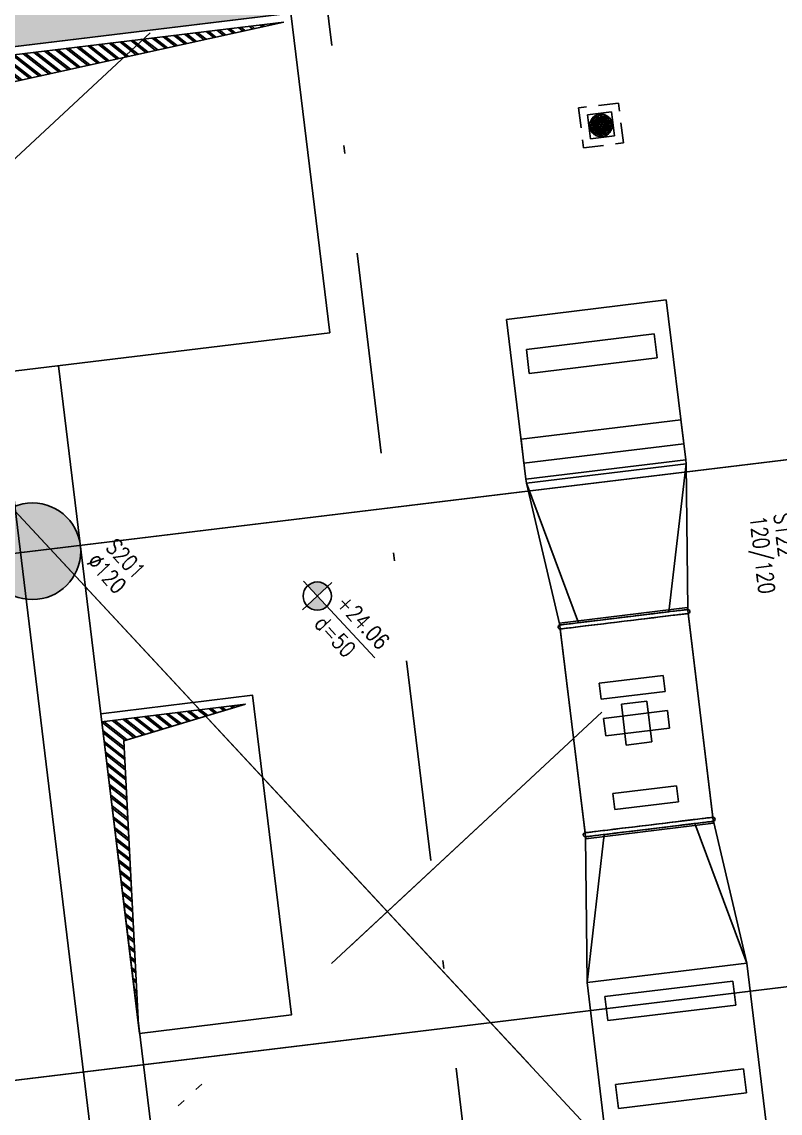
# Model space of a CAD drawing. Header units: inches. Extents: x 400392 to 401495, y 4543971 to 4544133.
# Drawn here: x 400436.44 to 400445.86, y 4544080.18 to 4544093.73 of the extents above; entities that cross this region are included whole.
import ezdxf

# ---------------------------------------------------------------- set-up
doc = ezdxf.new("R2010")
doc.units = ezdxf.units.IN
doc.header["$MEASUREMENT"] = 0
for name, pattern in [('AKS', [3, 2.5, -0.25, 0, -0.25]), ('CIZGI', [0.4, 0.25, -0.15]), ('CONTINU', [0]), ('DASHDOT2', [0.5, 0.25, -0.125, 0, -0.125])]:
    doc.linetypes.add(name, pattern=pattern)
doc.layers.add('A-DETL-GENF', color=92, linetype='Continuous', lineweight=9)
for name, color, linetype in [('aks prota', 2, 'AKS'), ('boşluk prota', 2, 'Continuous'), ('boşluk taraması prota', 252, 'Continuous'), ('kiris prota', 6, 'Continuous'), ('kiriş prota', 6, 'Continuous'), ('kolon prota', 1, 'Continuous'), ('kolon tarama prota', 252, 'Continuous'), ('lkolon prota', 4, 'Continuous'), ('perde prota', 1, 'Continuous'), ('PRT-AL-TUNEL_EKSENI', 14, 'DASHDOT2'), ('PRT-MI-a_fit_drainage', 10, 'Continuous'), ('st-s_level (kot)', 6, 'Continuous'), ('st-s_levelmark (kot işareti)', 4, 'Continuous'), ('tkolon prota', 6, 'Continuous')]:
    doc.layers.add(name, color=color, linetype=linetype)
doc.styles.add('OLCU', font='romanstw.shx')
doc.styles.add('tkolon', font='romanstw.shx')

# ---------------------------------------------------------------- blocks, each defined once
blk = doc.blocks.new('+24.06 mekanik')
at = {"layer": 'kolon tarama prota', "color": 253}
for p, q in [((6882.664332598563, 146238.722916685), (6882.664332598563, 146238.722916685)), ((6882.664332598563, 146238.722916685), (6882.664332598563, 144238.722916685)), ((6882.664332598563, 144238.722916685), (6882.664332598563, 146238.722916685)), ((6882.664332598563, 146238.722916685), (8882.664332598562, 146238.722916685)), ((8882.664332598562, 146238.722916685), (6882.664332598563, 146238.722916685)), ((8682.664332598557, 146238.722916685), (8382.664332598557, 146238.722916685)), ((8382.664332598557, 146238.722916685), (8382.664332598557, 146238.722916685)), ((8382.664332598557, 146238.722916685), (8682.664332598557, 146238.722916685)), ((8382.664332598557, 144238.722916685), (8382.664332598557, 146238.722916685)), ((8382.664332598557, 144238.722916685), (8382.664332598557, 146238.722916685)), ((8682.664332598557, 146238.722916685), (8682.664332598557, 146238.722916685)), ((8682.664332598557, 146238.722916685), (8682.664332598559, 144238.722916685)), ((8682.664332598559, 144238.722916685), (8682.664332598557, 146238.722916685)), ((8882.664332598562, 146238.722916685), (8882.664332598562, 144238.722916685)), ((8882.664332598562, 144238.722916685), (8882.664332598562, 146238.722916685)), ((8882.664332598562, 146238.722916685), (8882.664332598562, 146238.722916685)), ((8882.664332598562, 146238.722916685), (8882.664332598562, 146238.722916685)), ((8882.664332598562, 146238.722916685), (8882.664332598562, 144238.722916685)), ((8882.664332598562, 144238.722916685), (8882.664332598562, 146238.722916685)), ((8882.664332598562, 146238.722916685), (8932.664332598562, 146238.722916685)), ((8932.664332598562, 146238.722916685), (8882.664332598562, 146238.722916685)), ((8932.664332598562, 146238.722916685), (8932.664332598562, 144238.722916685)), ((8932.664332598562, 144238.722916685), (8932.664332598562, 146238.722916685)), ((8932.664332598562, 146238.722916685), (8932.664332598562, 146238.722916685)), ((10732.66433259856, 145804.4083416343), (8932.664332598562, 146238.722916685)), ((8932.664332598562, 144238.722916685), (8932.664332598562, 146238.722916685)), ((10732.66433259856, 145804.4083416343), (8932.664332598562, 146238.722916685)), ((8932.664332598562, 146238.722916685), (8932.664332598562, 146238.722916685)), ((8932.664332598562, 146238.722916685), (8932.664332598562, 144238.722916685)), ((10732.66433259856, 146038.722916685), (8932.680187749838, 146238.7211550016)), ((15182.66433259856, 146238.722916685), (13382.66433259856, 145804.4083416343)), ((15182.66433259856, 146238.722916685), (13382.66433259856, 145804.4083416343)), ((13382.66433259856, 146038.722916685), (15182.64847744729, 146238.7211550016)), ((15182.66433259856, 146238.722916685), (15182.66433259856, 146238.722916685)), ((15182.66433259856, 146238.722916685), (15182.66433259856, 144238.722916685)), ((15182.66433259856, 144238.722916685), (15182.66433259856, 146238.722916685)), ((17182.66433259856, 146238.722916685), (15182.66433259856, 146238.722916685)), ((15182.66433259856, 146238.722916685), (17182.66433259856, 146238.722916685)), ((15182.66433259856, 146238.722916685), (15182.66433259856, 144238.722916685)), ((15182.66433259856, 146238.722916685), (15182.66433259856, 146238.722916685)), ((15182.66433259856, 144238.722916685), (15182.66433259856, 146238.722916685)), ((7582.664332598559, 146038.722916685), (7282.664332598559, 146038.722916685)), ((7282.664332598559, 146038.722916685), (7282.664332598559, 146038.722916685)), ((7282.664332598559, 146038.722916685), (7582.664332598559, 146038.722916685)), ((7282.664332598558, 144438.722916685), (7282.664332598559, 146038.722916685)), ((7282.664332598558, 144438.722916685), (7282.664332598559, 146038.722916685)), ((7582.664332598559, 146038.722916685), (7582.664332598559, 146038.722916685)), ((7582.664332598559, 146038.722916685), (7582.664332598559, 144438.722916685)), ((7582.664332598559, 144438.722916685), (7582.664332598559, 146038.722916685)), ((13407.66433259856, 146038.722916685), (10707.66433259856, 146038.722916685)), ((10707.66433259856, 146038.722916685), (10707.66433259856, 144438.722916685)), ((10707.66433259856, 144438.722916685), (10707.66433259856, 146038.722916685)), ((10707.66433259856, 146038.722916685), (13407.66433259856, 146038.722916685)), ((10707.66433259856, 146038.722916685), (10707.66433259856, 146038.722916685)), ((13332.66433259856, 146038.722916685), (10782.66433259856, 146038.722916685)), ((13407.66433259856, 144438.722916685), (13407.66433259856, 146038.722916685)), ((13407.66433259856, 146038.722916685), (13407.66433259856, 144438.722916685)), ((13407.66433259856, 146038.722916685), (13407.66433259856, 146038.722916685)), ((15682.66433259856, 146038.722916685), (15382.66433259856, 146038.722916685)), ((15382.66433259856, 146038.722916685), (15382.66433259856, 146038.722916685)), ((15382.66433259856, 146038.722916685), (15682.66433259856, 146038.722916685)), ((15382.66433259856, 144438.722916685), (15382.66433259856, 146038.722916685)), ((15382.66433259856, 144438.722916685), (15382.66433259856, 146038.722916685)), ((15682.66433259856, 146038.722916685), (15682.66433259856, 146038.722916685)), ((15682.66433259856, 146038.722916685), (15682.66433259856, 144438.722916685)), ((15682.66433259856, 144438.722916685), (15682.66433259856, 146038.722916685)), ((16782.66433259856, 146038.722916685), (16482.66433259856, 146038.722916685)), ((16482.66433259856, 146038.722916685), (16482.66433259856, 146038.722916685)), ((16482.66433259856, 146038.722916685), (16782.66433259856, 146038.722916685)), ((16482.66433259856, 144438.722916685), (16482.66433259856, 146038.722916685)), ((16482.66433259856, 144438.722916685), (16482.66433259856, 146038.722916685)), ((16782.66433259856, 146038.722916685), (16782.66433259856, 146038.722916685)), ((16782.66433259856, 146038.722916685), (16782.66433259856, 144438.722916685)), ((16782.66433259856, 144438.722916685), (16782.66433259856, 146038.722916685)), ((4482.545723094916, 145844.6140125441), (4482.545722773863, 145544.6140125441)), ((4782.545723094916, 145844.614012223), (4482.545723094916, 145844.6140125441)), ((4482.545723094916, 145844.6140125441), (4782.545723094916, 145844.614012223)), ((4482.545722773863, 145544.6140125441), (4482.545723094916, 145844.6140125441)), ((4482.545723094916, 145844.6140125441), (4482.545723094916, 145844.6140125441)), ((4627.545723084118, 145834.5246981852), (4627.545723062699, 145814.5098004717)), ((4627.545723062699, 145814.5098004717), (4627.545723084118, 145834.5246981852)), ((4627.545723084118, 145834.5246981852), (4627.545723084118, 145834.5246981852)), ((4627.5457230627, 145814.5098004717), (4627.5457230627, 145814.5098004717)), ((4627.545723035915, 145789.482342194), (4627.545723014474, 145769.4471601244)), ((4627.545723014474, 145769.4471601244), (4627.545723035915, 145789.482342194)), ((4627.545723035915, 145789.482342194), (4627.545723035915, 145789.482342194)), ((4627.545723014475, 145769.4471601244), (4627.545723014475, 145769.4471601244)), ((4637.545723062698, 145814.509800461), (4637.545723084118, 145834.5246981746)), ((4637.545723084118, 145834.5246981746), (4637.545723062698, 145814.509800461)), ((4637.545723084117, 145834.5246981746), (4637.545723084117, 145834.5246981746)), ((4637.545723062698, 145814.509800461), (4637.545723062698, 145814.509800461)), ((4637.545723014473, 145769.4471601137), (4637.545723035914, 145789.4823421833)), ((4637.545723035914, 145789.4823421833), (4637.545723014473, 145769.4471601137)), ((4637.545723035914, 145789.4823421833), (4637.545723035914, 145789.4823421833)), ((4637.545723014473, 145769.4471601137), (4637.545723014473, 145769.4471601137)), ((4782.545722773863, 145544.614012223), (4782.545723094916, 145844.614012223)), ((4782.545723094916, 145844.614012223), (4782.545722773863, 145544.614012223)), ((4782.545723094916, 145844.614012223), (4782.545723094916, 145844.614012223)), ((10732.66433259856, 145804.4083416343), (10732.66433259856, 144673.0374917358)), ((10732.66433259856, 145804.4083416343), (10732.66433259856, 145804.4083416343)), ((10732.66433259856, 144673.0374917358), (10732.66433259856, 145804.4083416343)), ((13382.66433259856, 144673.0374917358), (13382.66433259856, 145804.4083416343)), ((13382.66433259856, 145804.4083416343), (13382.66433259856, 145804.4083416343)), ((13382.66433259856, 145804.4083416343), (13382.66433259856, 144673.0374917358)), ((4512.649934856922, 145699.6140125119), (4492.635037143408, 145699.6140125333)), ((4492.635037143408, 145699.6140125333), (4512.649934856922, 145699.6140125119)), ((4492.635037143408, 145699.6140125333), (4492.635037143408, 145699.6140125333)), ((4492.635037132706, 145689.6140125333), (4512.64993484622, 145689.6140125119)), ((4512.64993484622, 145689.6140125119), (4492.635037132706, 145689.6140125333)), ((4492.635037132706, 145689.6140125333), (4492.635037132706, 145689.6140125333)), ((4512.649934856922, 145699.6140125119), (4512.649934856922, 145699.6140125119)), ((4512.64993484622, 145689.6140125119), (4512.64993484622, 145689.6140125119)), ((4557.712575204261, 145699.6140124637), (4537.677393134689, 145699.6140124851)), ((4537.677393134689, 145699.6140124851), (4557.712575204261, 145699.6140124637)), ((4537.677393134689, 145699.6140124851), (4537.677393134689, 145699.6140124851)), ((4537.677393123987, 145689.6140124851), (4557.712575193559, 145689.6140124637)), ((4557.712575193559, 145689.6140124637), (4537.677393123987, 145689.6140124851)), ((4537.677393123987, 145689.6140124851), (4537.677393123987, 145689.6140124851)), ((4557.712575204261, 145699.6140124637), (4557.712575204261, 145699.6140124637)), ((4557.712575193559, 145689.6140124637), (4557.712575193559, 145689.6140124637)), ((4602.965324024242, 145699.6140124152), (4582.796351084409, 145699.6140124368)), ((4582.796351084409, 145699.6140124368), (4602.965324024242, 145699.6140124152)), ((4582.796351084409, 145699.6140124368), (4582.796351084409, 145699.6140124368)), ((4582.796351073707, 145689.6140124368), (4602.96532401354, 145689.6140124152)), ((4602.96532401354, 145689.6140124152), (4582.796351073707, 145689.6140124368)), ((4582.796351073707, 145689.6140124368), (4582.796351073707, 145689.6140124368)), ((4602.965324024242, 145699.6140124152), (4602.965324024242, 145699.6140124152)), ((4602.96532401354, 145689.6140124152), (4602.96532401354, 145689.6140124152)), ((4627.54572298763, 145744.3633842442), (4627.545722966046, 145724.1944113044)), ((4627.545722966046, 145724.1944113044), (4627.54572298763, 145744.3633842442)), ((4627.54572298763, 145744.3633842442), (4627.54572298763, 145744.3633842442)), ((4627.545722966046, 145724.1944113044), (4627.545722966046, 145724.1944113044)), ((4627.545722902733, 145665.0336134734), (4627.545722881149, 145644.8646405336)), ((4627.545722881149, 145644.8646405336), (4627.545722902733, 145665.0336134734)), ((4627.545722902733, 145665.0336134734), (4627.545722902733, 145665.0336134734)), ((4627.545722881149, 145644.8646405336), (4627.545722881149, 145644.8646405336)), ((4627.545722854305, 145619.7808646534), (4627.545722832864, 145599.7456825839)), ((4627.545722832864, 145599.7456825839), (4627.545722854305, 145619.7808646534)), ((4627.545722854305, 145619.7808646534), (4627.545722854305, 145619.7808646534)), ((4637.545722966045, 145724.1944112937), (4637.545722987629, 145744.3633842336)), ((4637.545722987629, 145744.3633842336), (4637.545722966045, 145724.1944112937)), ((4637.545722987629, 145744.3633842336), (4637.545722987629, 145744.3633842336)), ((4637.545722966045, 145724.1944112937), (4637.545722966045, 145724.1944112937)), ((4637.545722881148, 145644.8646405229), (4637.545722902732, 145665.0336134627)), ((4637.545722902732, 145665.0336134627), (4637.545722881148, 145644.8646405229)), ((4637.545722902732, 145665.0336134627), (4637.545722902732, 145665.0336134627)), ((4637.545722881148, 145644.8646405229), (4637.545722881148, 145644.8646405229)), ((4637.545722832863, 145599.7456825731), (4637.545722854305, 145619.7808646427)), ((4637.545722854305, 145619.7808646427), (4637.545722832863, 145599.7456825731)), ((4637.545722854305, 145619.7808646427), (4637.545722854305, 145619.7808646427)), ((4682.295094795071, 145699.6140123303), (4662.126121855238, 145699.6140123519)), ((4662.126121855238, 145699.6140123519), (4682.295094795071, 145699.6140123303)), ((4662.126121855238, 145699.6140123519), (4662.126121855238, 145699.6140123519)), ((4662.126121844536, 145689.6140123519), (4682.295094784369, 145689.6140123303)), ((4682.295094784369, 145689.6140123303), (4662.126121844536, 145689.6140123519)), ((4662.126121844536, 145689.6140123519), (4662.126121844536, 145689.6140123519)), ((4682.295094795071, 145699.6140123303), (4682.295094795071, 145699.6140123303)), ((4682.295094784369, 145689.6140123303), (4682.295094784369, 145689.6140123303)), ((4727.414052744792, 145699.6140122821), (4707.378870675219, 145699.6140123035)), ((4707.378870675219, 145699.6140123035), (4727.414052744792, 145699.6140122821)), ((4707.378870675219, 145699.6140123035), (4707.378870675219, 145699.6140123035)), ((4707.378870664517, 145689.6140123035), (4727.41405273409, 145689.6140122821)), ((4727.41405273409, 145689.6140122821), (4707.378870664517, 145689.6140123035)), ((4707.378870664517, 145689.6140123035), (4707.378870664517, 145689.6140123035)), ((4727.414052744792, 145699.6140122821), (4727.414052744792, 145699.6140122821)), ((4727.41405273409, 145689.6140122821), (4727.41405273409, 145689.6140122821)), ((4772.456408736072, 145699.6140122338), (4752.441511022558, 145699.6140122552)), ((4752.441511022558, 145699.6140122552), (4772.456408736072, 145699.6140122338)), ((4752.441511022558, 145699.6140122552), (4752.441511022558, 145699.6140122552)), ((4752.441511011856, 145689.6140122552), (4772.45640872537, 145689.6140122338)), ((4772.45640872537, 145689.6140122338), (4752.441511011856, 145689.6140122552)), ((4752.441511011856, 145689.6140122552), (4752.441511011856, 145689.6140122552)), ((4772.456408736072, 145699.6140122338), (4772.456408736072, 145699.6140122338)), ((4772.456408725371, 145689.6140122338), (4772.456408725371, 145689.6140122338)), ((11709.38999631534, 145638.722916685), (11509.38999631534, 145638.722916685)), ((11509.38999631534, 145638.722916685), (11509.38999631534, 144838.722916685)), ((11509.38999631534, 144838.722916685), (11509.38999631534, 145638.722916685)), ((11509.38999631534, 145638.722916685), (11709.38999631534, 145638.722916685)), ((11509.38999631534, 145638.722916685), (11509.38999631534, 145638.722916685)), ((11709.38999631534, 144838.722916685), (11709.38999631534, 145638.722916685)), ((11709.38999631534, 145638.722916685), (11709.38999631534, 144838.722916685)), ((11709.38999631534, 145638.722916685), (11709.38999631534, 145638.722916685)), ((12168.87567897215, 145638.722916685), (11949.97514212178, 145638.722916685)), ((11949.97514212178, 145638.722916685), (11949.97514212178, 144838.722916685)), ((11949.97514212178, 144838.722916685), (11949.97514212178, 145638.722916685)), ((11949.97514212178, 145638.722916685), (12168.87567897215, 145638.722916685)), ((11949.97514212178, 145638.722916685), (11949.97514212178, 145638.722916685)), ((12168.87567897215, 144838.722916685), (12168.87567897215, 145638.722916685)), ((12168.87567897215, 145638.722916685), (12168.87567897215, 144838.722916685)), ((12168.87567897215, 145638.722916685), (12168.87567897215, 145638.722916685)), ((13090.93866888171, 145638.722916685), (12890.93866888171, 145638.722916685)), ((12890.93866888171, 145638.722916685), (12890.93866888171, 144838.722916685)), ((12890.93866888171, 144838.722916685), (12890.93866888171, 145638.722916685)), ((12890.93866888171, 145638.722916685), (13090.93866888171, 145638.722916685)), ((12890.93866888171, 145638.722916685), (12890.93866888171, 145638.722916685)), ((13090.93866888171, 144838.722916685), (13090.93866888171, 145638.722916685)), ((13090.93866888171, 145638.722916685), (13090.93866888171, 144838.722916685)), ((13090.93866888171, 145638.722916685), (13090.93866888171, 145638.722916685)), ((4482.545722773863, 145544.6140125441), (4782.545722773863, 145544.614012223)), ((4782.545722773863, 145544.614012223), (4482.545722773863, 145544.6140125441)), ((4482.545722773863, 145544.6140125441), (4482.545722773863, 145544.6140125441)), ((4627.545722832865, 145599.7456825839), (4627.545722832865, 145599.7456825839)), ((4627.54572280608, 145574.7182243061), (4627.545722784661, 145554.7033265926)), ((4627.545722784661, 145554.7033265926), (4627.54572280608, 145574.7182243061)), ((4627.54572280608, 145574.7182243061), (4627.54572280608, 145574.7182243061)), ((4627.545722784663, 145554.7033265926), (4627.545722784663, 145554.7033265926)), ((4637.545722832863, 145599.7456825731), (4637.545722832863, 145599.7456825731)), ((4637.545722784661, 145554.7033265819), (4637.54572280608, 145574.7182242954)), ((4637.54572280608, 145574.7182242954), (4637.545722784661, 145554.7033265819)), ((4637.54572280608, 145574.7182242954), (4637.54572280608, 145574.7182242954)), ((4637.545722784661, 145554.7033265819), (4637.545722784661, 145554.7033265819)), ((4782.545722773863, 145544.614012223), (4782.545722773863, 145544.614012223)), ((12312.66433259856, 145398.722916685), (11802.66433259856, 145398.722916685)), ((11802.66433259856, 145398.722916685), (11802.66433259856, 145078.722916685)), ((11802.66433259856, 145078.722916685), (11802.66433259856, 145398.722916685)), ((11802.66433259856, 145398.722916685), (12312.66433259856, 145398.722916685)), ((11802.66433259856, 145398.722916685), (11802.66433259856, 145398.722916685)), ((12312.66433259856, 145078.722916685), (12312.66433259856, 145398.722916685)), ((12312.66433259856, 145398.722916685), (12312.66433259856, 145078.722916685)), ((12312.66433259856, 145398.722916685), (12312.66433259856, 145398.722916685)), ((10782.66433259856, 145238.722916685), (10782.66433259856, 145238.722916685)), ((10782.66433259856, 145238.722916685), (10782.66433259856, 145238.722916685)), ((13332.66433259856, 145238.722916685), (13332.66433259856, 145238.722916685)), ((13332.66433259856, 145238.722916685), (13332.66433259856, 145238.722916685)), ((11802.66433259856, 145078.722916685), (12312.66433259856, 145078.722916685)), ((12312.66433259856, 145078.722916685), (11802.66433259856, 145078.722916685)), ((11802.66433259856, 145078.722916685), (11802.66433259856, 145078.722916685)), ((12312.66433259856, 145078.722916685), (12312.66433259856, 145078.722916685)), ((11509.38999631534, 144838.722916685), (11709.38999631534, 144838.722916685)), ((11709.38999631534, 144838.722916685), (11509.38999631534, 144838.722916685)), ((11509.38999631534, 144838.722916685), (11509.38999631534, 144838.722916685)), ((11709.38999631534, 144838.722916685), (11709.38999631534, 144838.722916685)), ((11949.97514212178, 144838.722916685), (12168.87567897215, 144838.722916685)), ((12168.87567897215, 144838.722916685), (11949.97514212178, 144838.722916685)), ((11949.97514212178, 144838.722916685), (11949.97514212178, 144838.722916685)), ((12168.87567897215, 144838.722916685), (12168.87567897215, 144838.722916685)), ((12890.93866888171, 144838.722916685), (13090.93866888171, 144838.722916685)), ((13090.93866888171, 144838.722916685), (12890.93866888171, 144838.722916685)), ((12890.93866888171, 144838.722916685), (12890.93866888171, 144838.722916685)), ((13090.93866888171, 144838.722916685), (13090.93866888171, 144838.722916685)), ((8932.664332598562, 144238.722916685), (10732.66433259856, 144673.0374917358)), ((10732.66433259856, 144673.0374917358), (8932.664332598562, 144238.722916685)), ((10732.66433259856, 144673.0374917358), (10732.66433259856, 144673.0374917358)), ((13382.66433259856, 144673.0374917358), (13382.66433259856, 144673.0374917358)), ((15182.66433259856, 144238.722916685), (13382.66433259856, 144673.0374917358)), ((13382.66433259856, 144673.0374917358), (15182.66433259856, 144238.722916685)), ((7582.664332598559, 144438.722916685), (7282.664332598558, 144438.722916685)), ((7282.664332598558, 144438.722916685), (7282.664332598558, 144438.722916685)), ((7282.664332598558, 144438.722916685), (7582.664332598559, 144438.722916685)), ((7582.664332598559, 144438.722916685), (7582.664332598559, 144438.722916685)), ((10732.66433259856, 144438.722916685), (8932.680187749838, 144238.7246783685)), ((10707.66433259856, 144438.722916685), (13407.66433259856, 144438.722916685)), ((13407.66433259856, 144438.722916685), (10707.66433259856, 144438.722916685)), ((10707.66433259856, 144438.722916685), (10707.66433259856, 144438.722916685)), ((10782.66433259856, 144438.722916685), (13332.66433259856, 144438.722916685)), ((13382.66433259856, 144438.722916685), (15182.64847744729, 144238.7246783685)), ((13407.66433259856, 144438.722916685), (13407.66433259856, 144438.722916685)), ((15682.66433259856, 144438.722916685), (15382.66433259856, 144438.722916685)), ((15382.66433259856, 144438.722916685), (15382.66433259856, 144438.722916685)), ((15382.66433259856, 144438.722916685), (15682.66433259856, 144438.722916685)), ((15682.66433259856, 144438.722916685), (15682.66433259856, 144438.722916685)), ((16782.66433259856, 144438.722916685), (16482.66433259856, 144438.722916685)), ((16482.66433259856, 144438.722916685), (16482.66433259856, 144438.722916685)), ((16482.66433259856, 144438.722916685), (16782.66433259856, 144438.722916685)), ((16782.66433259856, 144438.722916685), (16782.66433259856, 144438.722916685)), ((6882.664332598563, 144238.722916685), (6882.664332598563, 144238.722916685)), ((8882.664332598562, 144238.722916685), (6882.664332598563, 144238.722916685)), ((8882.664332598562, 144238.722916685), (6882.664332598563, 144238.722916685)), ((8682.664332598559, 144238.722916685), (8382.664332598557, 144238.722916685)), ((8382.664332598557, 144238.722916685), (8382.664332598557, 144238.722916685)), ((8382.664332598557, 144238.722916685), (8682.664332598559, 144238.722916685)), ((8682.664332598559, 144238.722916685), (8682.664332598559, 144238.722916685)), ((8882.664332598562, 144238.722916685), (8882.664332598562, 144238.722916685)), ((8882.664332598562, 144238.722916685), (8882.664332598562, 144238.722916685)), ((8932.664332598562, 144238.722916685), (8882.664332598562, 144238.722916685)), ((8932.664332598562, 144238.722916685), (8882.664332598562, 144238.722916685)), ((8932.664332598562, 144238.722916685), (8932.664332598562, 144238.722916685)), ((8932.664332598562, 144238.722916685), (8932.664332598562, 144238.722916685)), ((15182.66433259856, 144238.722916685), (15182.66433259856, 144238.722916685)), ((17182.66433259856, 144238.722916685), (15182.66433259856, 144238.722916685)), ((17182.66433259856, 144238.722916685), (15182.66433259856, 144238.722916685)), ((15182.66433259856, 144238.722916685), (15182.66433259856, 144238.722916685))]:
    blk.add_line(p, q, dxfattribs=at)
at = {"layer": 'kolon tarama prota', "color": 253, "flags": 128}
for points in [[(10732.66433259856, 146038.722916685), (10737.27753057248, 146053.1928269525), (10749.41459685049, 146062.3225323617), (10764.59627626758, 146062.7426618329), (10777.21968140552, 146054.2981641321), (10782.62607090384, 146040.1055304341), (10782.66433259856, 146038.722916685)], [(10732.66433259856, 146038.722916685), (10732.66433259856, 146033.9651401031), (10732.66433259856, 146019.7484014521), (10732.66433259856, 145996.2418008978), (10732.66433259856, 145963.7249363242), (10732.66433259856, 145922.5845776732), (10732.66433259856, 145873.3100665323), (10732.66433259856, 145816.4874956896), (10732.66433259856, 145752.7927378871), (10732.66433259856, 145682.9834066925), (10732.66433259856, 145607.8898451088), (10732.66433259856, 145528.4052491079), (10732.66433259856, 145445.4750435634), (10732.66433259856, 145360.08563695), (10732.66433259856, 145273.2526885657), (10732.66433259856, 145238.722916685)], [(10732.66433259856, 145238.722916685), (10732.66433259856, 145325.8424098721), (10732.66433259856, 145411.9256653478), (10732.66433259856, 145495.9487708698), (10732.66433259856, 145576.9123185285), (10732.66433259856, 145653.8532921462), (10732.66433259856, 145725.8565218168), (10732.66433259856, 145792.0655693405), (10732.66433259856, 145851.6929150776), (10732.66433259856, 145904.0293250552), (10732.66433259856, 145948.4522869088), (10732.66433259856, 145984.4334143194), (10732.66433259856, 146011.5447318736), (10732.66433259856, 146029.4637655919), (10732.66433259856, 146037.9773785768), (10732.66433259856, 146038.722916685)], [(10782.66433259856, 146038.722916685), (10782.66433259856, 146033.9651401031), (10782.66433259856, 146019.7484014521), (10782.66433259856, 145996.2418008978), (10782.66433259856, 145963.7249363242), (10782.66433259856, 145922.5845776732), (10782.66433259856, 145873.3100665323), (10782.66433259856, 145816.4874956896), (10782.66433259856, 145752.792737887), (10782.66433259856, 145682.9834066925), (10782.66433259856, 145607.8898451088), (10782.66433259856, 145528.4052491078), (10782.66433259856, 145445.4750435634), (10782.66433259856, 145360.08563695), (10782.66433259856, 145273.2526885657), (10782.66433259856, 145238.722916685)], [(10782.66433259856, 145238.722916685), (10782.66433259856, 145325.8424098721), (10782.66433259856, 145411.9256653479), (10782.66433259856, 145495.9487708698), (10782.66433259856, 145576.9123185285), (10782.66433259856, 145653.8532921462), (10782.66433259856, 145725.8565218168), (10782.66433259856, 145792.0655693405), (10782.66433259856, 145851.6929150776), (10782.66433259856, 145904.0293250552), (10782.66433259856, 145948.4522869088), (10782.66433259856, 145984.4334143194), (10782.66433259856, 146011.5447318736), (10782.66433259856, 146029.4637655919), (10782.66433259856, 146037.9773785768), (10782.66433259856, 146038.722916685)], [(13332.66433259856, 146038.722916685), (13337.27753057248, 146053.1928269525), (13349.41459685049, 146062.3225323617), (13364.59627626758, 146062.7426618329), (13377.21968140552, 146054.2981641321), (13382.62607090384, 146040.1055304341), (13382.66433259856, 146038.722916685)], [(13332.66433259856, 146038.722916685), (13332.66433259856, 146033.9651401031), (13332.66433259856, 146019.7484014521), (13332.66433259856, 145996.2418008978), (13332.66433259856, 145963.7249363242), (13332.66433259856, 145922.5845776732), (13332.66433259856, 145873.3100665323), (13332.66433259856, 145816.4874956896), (13332.66433259856, 145752.7927378871), (13332.66433259856, 145682.9834066925), (13332.66433259856, 145607.8898451088), (13332.66433259856, 145528.4052491079), (13332.66433259856, 145445.4750435634), (13332.66433259856, 145360.08563695), (13332.66433259856, 145273.2526885657), (13332.66433259856, 145238.722916685)], [(13332.66433259856, 145238.722916685), (13332.66433259856, 145325.8424098721), (13332.66433259856, 145411.9256653478), (13332.66433259856, 145495.9487708698), (13332.66433259856, 145576.9123185285), (13332.66433259856, 145653.8532921462), (13332.66433259856, 145725.8565218168), (13332.66433259856, 145792.0655693405), (13332.66433259856, 145851.6929150776), (13332.66433259856, 145904.0293250552), (13332.66433259856, 145948.4522869088), (13332.66433259856, 145984.4334143194), (13332.66433259856, 146011.5447318736), (13332.66433259856, 146029.4637655919), (13332.66433259856, 146037.9773785768), (13332.66433259856, 146038.722916685)], [(13382.66433259856, 146038.722916685), (13382.66433259856, 146033.9651401031), (13382.66433259856, 146019.7484014521), (13382.66433259856, 145996.2418008978), (13382.66433259856, 145963.7249363242), (13382.66433259856, 145922.5845776732), (13382.66433259856, 145873.3100665323), (13382.66433259856, 145816.4874956896), (13382.66433259856, 145752.792737887), (13382.66433259856, 145682.9834066925), (13382.66433259856, 145607.8898451088), (13382.66433259856, 145528.4052491078), (13382.66433259856, 145445.4750435634), (13382.66433259856, 145360.08563695), (13382.66433259856, 145273.2526885657), (13382.66433259856, 145238.722916685)], [(13382.66433259856, 145238.722916685), (13382.66433259856, 145325.8424098721), (13382.66433259856, 145411.9256653479), (13382.66433259856, 145495.9487708698), (13382.66433259856, 145576.9123185285), (13382.66433259856, 145653.8532921462), (13382.66433259856, 145725.8565218168), (13382.66433259856, 145792.0655693405), (13382.66433259856, 145851.6929150776), (13382.66433259856, 145904.0293250552), (13382.66433259856, 145948.4522869088), (13382.66433259856, 145984.4334143194), (13382.66433259856, 146011.5447318736), (13382.66433259856, 146029.4637655919), (13382.66433259856, 146037.9773785768), (13382.66433259856, 146038.722916685)], [(10732.66433259856, 144438.722916685), (10732.66433259856, 144443.480693267), (10732.66433259856, 144457.697431918), (10732.66433259856, 144481.2040324723), (10732.66433259856, 144513.7208970459), (10732.66433259856, 144554.8612556969), (10732.66433259856, 144604.1357668377), (10732.66433259856, 144660.9583376805), (10732.66433259856, 144724.653095483), (10732.66433259856, 144794.4624266776), (10732.66433259856, 144869.5559882613), (10732.66433259856, 144949.0405842622), (10732.66433259856, 145031.9707898067), (10732.66433259856, 145117.36019642), (10732.66433259856, 145204.1931448044), (10732.66433259856, 145238.722916685)], [(10732.66433259856, 145238.722916685), (10732.66433259856, 145151.603423498), (10732.66433259856, 145065.5201680222), (10732.66433259856, 144981.4970625003), (10732.66433259856, 144900.5335148416), (10732.66433259856, 144823.5925412239), (10732.66433259856, 144751.5893115533), (10732.66433259856, 144685.3802640296), (10732.66433259856, 144625.7529182925), (10732.66433259856, 144573.4165083149), (10732.66433259856, 144528.9935464613), (10732.66433259856, 144493.0124190507), (10732.66433259856, 144465.9011014965), (10732.66433259856, 144447.9820677782), (10732.66433259856, 144439.4684547933), (10732.66433259856, 144438.722916685)], [(10782.66433259856, 144438.722916685), (10782.66433259856, 144443.480693267), (10782.66433259856, 144457.697431918), (10782.66433259856, 144481.2040324723), (10782.66433259856, 144513.7208970459), (10782.66433259856, 144554.8612556969), (10782.66433259856, 144604.1357668377), (10782.66433259856, 144660.9583376805), (10782.66433259856, 144724.653095483), (10782.66433259856, 144794.4624266776), (10782.66433259856, 144869.5559882613), (10782.66433259856, 144949.0405842622), (10782.66433259856, 145031.9707898067), (10782.66433259856, 145117.36019642), (10782.66433259856, 145204.1931448044), (10782.66433259856, 145238.722916685)], [(10782.66433259856, 145238.722916685), (10782.66433259856, 145151.603423498), (10782.66433259856, 145065.5201680222), (10782.66433259856, 144981.4970625003), (10782.66433259856, 144900.5335148416), (10782.66433259856, 144823.5925412239), (10782.66433259856, 144751.5893115533), (10782.66433259856, 144685.3802640296), (10782.66433259856, 144625.7529182925), (10782.66433259856, 144573.4165083149), (10782.66433259856, 144528.9935464613), (10782.66433259856, 144493.0124190507), (10782.66433259856, 144465.9011014965), (10782.66433259856, 144447.9820677782), (10782.66433259856, 144439.4684547933), (10782.66433259856, 144438.722916685)], [(13332.66433259856, 144438.722916685), (13332.66433259856, 144443.480693267), (13332.66433259856, 144457.697431918), (13332.66433259856, 144481.2040324723), (13332.66433259856, 144513.7208970459), (13332.66433259856, 144554.8612556969), (13332.66433259856, 144604.1357668377), (13332.66433259856, 144660.9583376805), (13332.66433259856, 144724.653095483), (13332.66433259856, 144794.4624266776), (13332.66433259856, 144869.5559882613), (13332.66433259856, 144949.0405842622), (13332.66433259856, 145031.9707898067), (13332.66433259856, 145117.36019642), (13332.66433259856, 145204.1931448044), (13332.66433259856, 145238.722916685)], [(13332.66433259856, 145238.722916685), (13332.66433259856, 145151.603423498), (13332.66433259856, 145065.5201680222), (13332.66433259856, 144981.4970625003), (13332.66433259856, 144900.5335148416), (13332.66433259856, 144823.5925412239), (13332.66433259856, 144751.5893115533), (13332.66433259856, 144685.3802640296), (13332.66433259856, 144625.7529182925), (13332.66433259856, 144573.4165083149), (13332.66433259856, 144528.9935464613), (13332.66433259856, 144493.0124190507), (13332.66433259856, 144465.9011014965), (13332.66433259856, 144447.9820677782), (13332.66433259856, 144439.4684547933), (13332.66433259856, 144438.722916685)], [(13382.66433259856, 144438.722916685), (13382.66433259856, 144443.480693267), (13382.66433259856, 144457.697431918), (13382.66433259856, 144481.2040324723), (13382.66433259856, 144513.7208970459), (13382.66433259856, 144554.8612556969), (13382.66433259856, 144604.1357668377), (13382.66433259856, 144660.9583376805), (13382.66433259856, 144724.653095483), (13382.66433259856, 144794.4624266776), (13382.66433259856, 144869.5559882613), (13382.66433259856, 144949.0405842622), (13382.66433259856, 145031.9707898067), (13382.66433259856, 145117.36019642), (13382.66433259856, 145204.1931448044), (13382.66433259856, 145238.722916685)], [(13382.66433259856, 145238.722916685), (13382.66433259856, 145151.603423498), (13382.66433259856, 145065.5201680222), (13382.66433259856, 144981.4970625003), (13382.66433259856, 144900.5335148416), (13382.66433259856, 144823.5925412239), (13382.66433259856, 144751.5893115533), (13382.66433259856, 144685.3802640296), (13382.66433259856, 144625.7529182925), (13382.66433259856, 144573.4165083149), (13382.66433259856, 144528.9935464613), (13382.66433259856, 144493.0124190507), (13382.66433259856, 144465.9011014965), (13382.66433259856, 144447.9820677782), (13382.66433259856, 144439.4684547933), (13382.66433259856, 144438.722916685)], [(10782.66433259856, 144438.722916685), (10778.05113462465, 144424.2530064176), (10765.91406834663, 144415.1233010084), (10750.73238892955, 144414.7031715371), (10738.1089837916, 144423.147669238), (10732.70259429329, 144437.340302936), (10732.66433259856, 144438.722916685)], [(13382.66433259856, 144438.722916685), (13378.05113462465, 144424.2530064176), (13365.91406834663, 144415.1233010084), (13350.73238892955, 144414.7031715371), (13338.1089837916, 144423.147669238), (13332.70259429329, 144437.340302936), (13332.66433259856, 144438.722916685)]]:
    blk.add_lwpolyline(points, dxfattribs=at)
at = {"layer": 'kolon tarama prota', "color": 253}
for centre, radius, start, end in [((4632.545722934389, 145694.6140123836), 140, 92.0467130363628, 177.9532868408285), ((4632.545722934389, 145694.6140123836), 140, 92.0467130363628, 177.9532868408285), ((4632.545722934389, 145694.6140123836), 120, 92.38801540195979, 177.6119844755355), ((4632.545722934389, 145694.6140123836), 120, 92.38801540195979, 177.6119844755355), ((4632.545722934389, 145694.6140123836), 100.0000000000001, 359.9999999383015, 179.9999999383015), ((4632.545722934389, 145694.6140123836), 100.0000000000001, 359.9999999383015, 179.9999999383015), ((4632.545722934389, 145694.6140123836), 95, 93.01696124851395, 176.9830386292785), ((4632.545722934389, 145694.6140123836), 95.00000000000001, 93.01696124851395, 176.9830386292785), ((4632.545722934389, 145694.6140123836), 90.00000000000009, 359.9999999383015, 179.9999999383015), ((4632.545722934389, 145694.6140123836), 90.00000000000009, 359.9999999383015, 179.9999999383015), ((4632.545722934389, 145694.6140123836), 74.99999999999999, 93.82255366799976, 176.1774462097779), ((4632.545722934389, 145694.6140123836), 75.00000000000001, 93.82255366799976, 176.1774462097779), ((4632.545722934389, 145694.6140123836), 140, 2.04671303569698, 87.95328684102557), ((4632.545722934389, 145694.6140123836), 140, 2.04671303569698, 87.95328684102557), ((4632.545722934389, 145694.6140123836), 120, 2.388015402627938, 87.61198447542708), ((4632.545722934389, 145694.6140123836), 120, 2.388015402627938, 87.61198447542708), ((4632.545722934389, 145694.6140123836), 95, 3.016961248820679, 86.98303862884575), ((4632.545722934389, 145694.6140123836), 95.00000000000003, 3.016961248820679, 86.98303862884575), ((4632.545722934389, 145694.6140123836), 75, 3.822553668218047, 86.17744620936182), ((4632.545722934389, 145694.6140123836), 74.99999999999999, 3.822553668218047, 86.17744620936182), ((4632.545722934389, 145694.6140123836), 140, 182.046713035697, 267.9532868410255), ((4632.545722934389, 145694.6140123836), 140, 182.046713035697, 267.9532868410255), ((4632.545722934389, 145694.6140123836), 120, 182.388015402628, 267.6119844754271), ((4632.545722934389, 145694.6140123836), 120, 182.388015402628, 267.6119844754271), ((4632.545722934389, 145694.6140123836), 100, 179.9999999383015, 359.9999999383015), ((4632.545722934389, 145694.6140123836), 100, 179.9999999383015, 359.9999999383015), ((4632.545722934389, 145694.6140123836), 94.99999999999999, 183.0169612488207, 266.9830386288457), ((4632.545722934389, 145694.6140123836), 94.99999999999999, 183.0169612488207, 266.9830386288457), ((4632.545722934389, 145694.6140123836), 90.00000000000007, 179.9999999383015, 359.9999999383015), ((4632.545722934389, 145694.6140123836), 90.00000000000007, 179.9999999383015, 359.9999999383015), ((4632.545722934389, 145694.6140123836), 75.00000000000001, 183.822553668218, 266.1774462093618), ((4632.545722934389, 145694.6140123836), 74.99999999999997, 183.822553668218, 266.1774462093618), ((4632.545722934389, 145694.6140123836), 58.99999999999909, 0, 180), ((4632.545722934389, 145694.6140123836), 58.99999999999545, 180, 0), ((4632.545722934389, 145694.6140123836), 50.00000000000004, 359.9999999383015, 179.9999999383015), ((4632.545722934389, 145694.6140123836), 50.00000000000004, 359.9999999383015, 179.9999999383015), ((4632.545722934389, 145694.6140123836), 50.00000000000002, 179.9999999383015, 359.9999999383015), ((4632.545722934389, 145694.6140123836), 50.00000000000002, 179.9999999383015, 359.9999999383015), ((4632.545722934389, 145694.6140123836), 49.99999999999999, 95.7391704159771, 174.2608294620576), ((4632.545722934389, 145694.6140123836), 49.99999999999999, 95.7391704159771, 174.2608294620576), ((4632.545722934389, 145694.6140123836), 49.99999999999999, 185.7391704155985, 264.2608294614772), ((4632.545722934389, 145694.6140123836), 50, 185.7391704155985, 264.2608294614772), ((4632.545722934389, 145694.6140123836), 29.99999999999999, 99.59406816544129, 170.4059317111519), ((4632.545722934389, 145694.6140123836), 30.00000000000001, 99.59406816544129, 170.4059317111519), ((4632.545722934389, 145694.6140123836), 30, 189.5940681654167, 260.4059317116896), ((4632.545722934389, 145694.6140123836), 29.99999999999999, 189.5940681654167, 260.4059317116896), ((4632.545722934389, 145665.1140123835), 29.50000000000182, 90, 269.999999999982), ((4632.545722934389, 145724.1140123836), 29.50000000000315, 269.9999999999926, 89.99999999998587), ((4632.545722934389, 145694.6140123836), 49.99999999999997, 5.739170415598514, 84.26082946147714), ((4632.545722934389, 145694.6140123836), 50.00000000000001, 5.739170415598514, 84.26082946147714), ((4632.545722934389, 145694.6140123836), 30.00000000000001, 9.594068165416694, 80.4059317116896), ((4632.545722934389, 145694.6140123836), 29.99999999999999, 9.594068165416694, 80.4059317116896), ((4632.545722934389, 145694.6140123836), 120, 272.3880154019598, 357.6119844755356), ((4632.545722934389, 145694.6140123836), 140, 272.0467130363628, 357.9532868408284), ((4632.545722934389, 145694.6140123836), 49.99999999999999, 275.7391704159771, 354.2608294620576), ((4632.545722934389, 145694.6140123836), 29.99999999999998, 279.5940681654413, 350.4059317111519), ((4632.545722934389, 145694.6140123836), 95, 273.0169612485139, 356.9830386292784), ((4632.545722934389, 145694.6140123836), 74.99999999999999, 273.8225536679998, 356.1774462097779), ((4632.545722934389, 145694.6140123836), 140, 272.0467130363628, 357.9532868408284), ((4632.545722934389, 145694.6140123836), 120, 272.3880154019598, 357.6119844755356), ((4632.545722934389, 145694.6140123836), 30, 279.5940681654413, 350.4059317111519), ((4632.545722934389, 145694.6140123836), 49.99999999999999, 275.7391704159771, 354.2608294620576), ((4632.545722934389, 145694.6140123836), 75, 273.8225536679998, 356.1774462097779), ((4632.545722934389, 145694.6140123836), 94.99999999999997, 273.0169612485139, 356.9830386292784)]:
    blk.add_arc(centre, radius, start, end, dxfattribs=at)
blk = doc.blocks.new('YER SUZGECI_20x20')
at = {"color": 2}
blk.add_lwpolyline([(-20, 0), (0, 0), (0, 20), (-20, 20)], close=True, dxfattribs=at)
for points in [[(0, 20), (-20, 0)], [(-20, 20), (0, 0)]]:
    blk.add_lwpolyline(points, dxfattribs=at)
blk.add_circle((-10, 10), 7, dxfattribs=at)
blk = doc.blocks.new('PLAN_KOT')
at = {"layer": 'st-s_levelmark (kot işareti)'}
h = blk.add_hatch(color=256, dxfattribs=at)
h.paths.add_polyline_path([(0, 17.5, 0.4142135623730951), (-17.5, 0), (0, 0)])
h.paths.add_polyline_path([(17.5, 0), (0, 0), (0, -17.5, 0.4142135623730951)])
for p, q in [((0, 25), (0, -25)), ((105, 0), (-25, 0))]:
    blk.add_line(p, q, dxfattribs=at)
blk.add_circle((0, 0), 17.5, dxfattribs=at)
at = {"layer": 'st-s_level (kot)', "color": 6, "style": 'OLCU', "width": 0.8}
for tag, p in [('KOT', (22.6700442370493, 9.780006943954504)), ('DÖŞEME_KALINLIĞI', (22.6700442370493, -27.62999305603444))]:
    blk.add_attdef(tag, p, '', height=20, dxfattribs=at)
blk = doc.blocks.new('A$C1a5ef8c2')
at = {"layer": 'boşluk taraması prota', "ltscale": 2}
h = blk.add_hatch(dxfattribs=at)
h.set_pattern_fill('ANSI31', color=256, scale=0.03000000000073284, angle=-83.07600604186979, style=0)
h.set_pattern_definition([(321.9239939581302, (-449.4996651600813, 766.0676131816581), (0.05874127254818727, 0.07498016671002292), [])])
h.paths.add_polyline_path([(48.10235715861199, 119.1121401078999), (43.81898773094872, 118.1644802298397), (43.84505929198349, 115.241278976202), (43.44368951587239, 118.546414392069)])
h = blk.add_hatch(dxfattribs=at)
h.set_pattern_fill('ANSI31', color=256, scale=0.03000000000073284, angle=-83.07600604186979, style=0)
h.set_pattern_definition([(321.9239939581302, (-1598.354030257091, 1237.491484929807), (0.05874127254818727, 0.07498016671002292), [])])
h.paths.add_polyline_path([(47.62696144368965, 110.6360998246819), (46.11242223263253, 110.1821531113237), (46.29818305198569, 106.6468469733372), (45.8400915163802, 110.4191055130213)])
at = {"layer": 'kolon tarama prota'}
h = blk.add_hatch(color=256, dxfattribs=at)
h.dxf.hatch_style = 1
h.paths.add_polyline_path([(85.53925940312911, 125.270141268149), (67.96835154871223, 123.136361415498), (67.92013004113687, 123.5334462467581), (67.12596454023151, 123.4370037354529), (67.1741859933245, 123.0399193605408), (61.5157551234588, 122.3527695629746), (61.4675340349786, 122.7498490344733), (60.67336858948693, 122.65340606682), (60.72158956760541, 122.2563275070861), (43.15067132003605, 120.1225463924929), (43.33150017360458, 118.633485974744), (84.23102783842478, 123.600251997821), (91.78813913866179, 61.37016480229795), (93.52608912007418, 59.50147781893611), (93.21844469977077, 62.03481871355325)])
h = blk.add_hatch(color=256, dxfattribs=at)
h.dxf.hatch_style = 1
edge = h.paths.add_edge_path()
edge.add_arc((44.97838997893268, 112.5375648830086), 0.6000000000123112, -47.07600604191619, 312.9239939580838)
at = {"layer": 'aks prota', "ltscale": 10}
for p, q in [((133.1676834216923, 17.97912808321416), (20.17211882991251, 139.4747654646635)), ((133.1676834195969, 17.97912808600813), (20.17211883194977, 139.4747654646635)), ((133.1676834194222, 17.97912808414549), (20.17211883200798, 139.4747654655948)), ((131.3109652098501, 19.97551761753857), (20.17211883107666, 139.4747654646635)), ((133.1676834210521, 17.97912808228284), (20.17211882950505, 139.4747654655948)), ((50.79683609411586, 63.38048823177814), (43.485778967035, 123.5844080224633)), ((50.79683609394124, 63.38048823084682), (43.4857789662783, 123.584408021532)), ((50.79683609481435, 63.38048823177814), (43.48577896726783, 123.5844080224633)), ((50.79683609411586, 63.38048823177814), (43.48577896750066, 123.5844080224633)), ((50.79683609446511, 63.38048823177814), (43.48577896715142, 123.5844080224633)), ((50.79683609411586, 63.38048823177814), (43.48577896656934, 123.584408021532)), ((50.79683609423228, 63.3804882299155), (43.48577896651113, 123.5844080224633)), ((120.6217669268372, 31.4688090858981), (36.57432698796038, 121.8387038931251)), ((120.6217669270118, 31.4688090858981), (36.57432698854245, 121.8387038931251)), ((19.84293199103558, 94.24045690149069), (46.44179109286051, 118.9784077145159)), ((19.84293199062813, 94.24045690149069), (46.44179109262768, 118.9784077145159)), ((19.84293198952219, 94.24045690055937), (46.4417910912307, 118.9784077145159)), ((20.06177440739702, 94.44398867245764), (46.44179109146353, 118.9784077145159)), ((20.06177440809552, 94.44398867432028), (46.44179109216202, 118.9784077145159)), ((42.09953983977903, 112.1879624333233), (88.45895570062567, 117.8177675837651)), ((42.09953983902233, 112.1879624314606), (88.45895570021821, 117.8177675828338)), ((42.09953984047752, 112.1879624323919), (88.4589557001018, 117.8177675828338)), ((42.09953984024469, 112.1879624323919), (88.45895570062567, 117.8177675828338)), ((42.09953983983723, 112.1879624323919), (88.45895570050925, 117.8177675837651)), ((42.09953983977903, 112.1879624323919), (88.45895570016, 117.8177675828338)), ((42.09953983919695, 112.1879624333233), (88.45895570120774, 117.8177675846964)), ((42.88313153677154, 105.7353672925383), (89.24254739761818, 111.3651724429801)), ((42.88313153601484, 105.7353672897443), (89.2425473977346, 111.3651724411175)), ((42.88313153747004, 105.735367291607), (89.24254739802564, 111.3651724420488)), ((42.8831315372372, 105.7353672925383), (89.24254739761818, 111.3651724420488)), ((42.88313153712079, 105.735367291607), (89.2425473977928, 111.3651724429801)), ((42.88313153677154, 105.7353672906756), (89.24254739761818, 111.3651724420488)), ((42.88313153665513, 105.735367291607), (89.24254739820026, 111.3651724439114)), ((26.65320777939633, 86.91787923499942), (52.05123270890908, 110.5390085875988)), ((26.65320777951274, 86.91787923499942), (52.05123270920012, 110.5390085875988)), ((26.65320777858142, 86.9178792340681), (52.05123270838521, 110.5390085875988)), ((26.87205019651446, 87.12141100782901), (52.05123270873446, 110.5390085875988))]:
    blk.add_line(p, q, dxfattribs=at)
at = {"layer": 'boşluk prota', "ltscale": 0.05}
for points in [[(48.10235715861199, 119.1121401078999), (43.81898773094872, 118.1644802298397), (43.84505929198349, 115.241278976202), (43.44368951587239, 118.546414392069)], [(47.62696144368965, 110.6360998246819), (46.11242223263253, 110.1821531113237), (46.29818305198569, 106.6468469733372), (45.8400915163802, 110.4191055130213)]]:
    blk.add_lwpolyline(points, close=True, dxfattribs=at)
at = {"layer": 'kiris prota'}
blk.add_lwpolyline([(45.82806687813718, 110.5181041285396), (46.31020768929739, 106.547848357819), (48.19628910318715, 106.7771665342152), (47.7141482924344, 110.7474223040044)], close=True, dxfattribs=at)
at = {"layer": 'kiriş prota'}
blk.add_line((45.30326642800355, 114.842997290194), (47.54455187183339, 96.38681964483112), dxfattribs=at)
blk.add_lwpolyline([(48.18964693433372, 119.2234894987196), (48.67198062146781, 115.2522392030805), (43.81468784582103, 114.6621601190418), (43.33235415868694, 118.6334104128182), (48.18506852461724, 119.2229337040335)], dxfattribs=at)
at = {"layer": 'kolon prota', "color": 1}
blk.add_circle((44.97838997893268, 112.5375648830086), 0.6000000000123112, dxfattribs=at)
at = {"layer": 'perde prota'}
blk.add_lwpolyline([(60.72158956760541, 122.2563275070861), (43.15067132003605, 120.1225463924929), (43.33150017360458, 118.633485974744), (84.23102783842478, 123.600251997821), (91.78813913866179, 61.37016480229795), (93.52608912007418, 59.50147781893611), (85.53925940312911, 125.270141268149), (67.96835154871223, 123.136361415498), (67.92013004113687, 123.5334462467581), (67.12596454023151, 123.4370037354529), (67.1741859933245, 123.0399193605408), (61.5157551234588, 122.3527695629746), (61.4675340349786, 122.7498490344733), (60.67336858948693, 122.65340606682)], close=True, dxfattribs=at)
at = {"layer": 'PRT-AL-TUNEL_EKSENI', "ltscale": 10}
blk.add_line((56.07586714241188, 58.06719802692533), (48.05223091243533, 124.1389498393983), dxfattribs=at)
at = {"layer": 'PRT-MI-a_fit_drainage', "color": 2, "linetype": 'CIZGI'}
blk.add_lwpolyline([(52.25998960132711, 118.1061407905072), (51.76364372042008, 118.0458020269871), (51.82398248440586, 117.5494561456144), (52.32032836531289, 117.6097949100658)], close=True, dxfattribs=at)
at = {"layer": 'A-DETL-GENF', "xscale": 0.001000000000024428, "yscale": 0.001000000000024428, "zscale": 0.001000000000024428, "rotation": 276.923993958082}
blk.add_blockref('+24.06 mekanik', (-93.14853458531434, 104.8627004241571), dxfattribs=at)
at = {"layer": 'PRT-MI-a_fit_drainage', "color": 2, "xscale": 0.01000000000024428, "yscale": 0.01000000000024428, "zscale": 0.01000000000024428, "rotation": 186.9312062755236}
blk.add_blockref('YER SUZGECI_20x20', (51.93064911686815, 117.9149998929352), dxfattribs=at)
at = {"layer": 'st-s_level (kot)', "linetype": 'CONTINU', "ltscale": 0.1, "xscale": 0.01000000000024428, "yscale": 0.01000000000024428, "zscale": 0.01000000000024428, "rotation": 312.9239939580838}
blk.add_blockref('PLAN_KOT', (48.51683198072715, 111.9807612942532), dxfattribs=at).add_auto_attribs({'KOT': '+24.06', 'DÖŞEME_KALINLIĞI': 'd=50'})
at = {"layer": 'lkolon prota', "style": 'tkolon', "width": 0.8}
for s, rotation, p in [('120/120', 276.923994085215, (53.89085958508076, 112.9646678706631)), ('%%C120', 312.9239939495117, (45.64210372522939, 112.3936484791338))]:
    blk.add_text(s, height=0.2000000000048855, rotation=rotation, dxfattribs=at).set_placement(p)
at = {"layer": 'st-s_level (kot)', "color": 6, "style": 'OLCU', "width": 0.8}
for tag, p, rotation in [('D=60', (41.41703286580741, 99.58001939486712), 312.9239939495117), ('D=60', (34.91377208690392, 96.88071346003562), 312.9239939495117), ('D=60', (41.72404787596315, 89.55813579354435), 312.9239939495117), ('D=60', (74.07240101491334, 82.3654021685943), 276.923994085215), ('D=90', (58.45173784665531, 80.89350863266736), 312.9239939495117), ('D=60', (82.06995531456778, 73.76825603935868), 276.923994085215), ('D=60', (66.16953595646191, 72.69707751180977), 312.9239939495117), ('D=60', (59.52860149176558, 70.14633769541979), 312.9239939495117), ('D=60', (74.28302203526255, 63.91414567641914), 312.9239939495117), ('D=60', (67.52317142457468, 61.55037755891681), 312.9239939495117), ('D=60', (81.90516735991696, 55.7777361664921), 312.9239939495117), ('D=60', (75.51774133963045, 52.95441743545234), 312.9239939495117), ('D=60', (83.51231125422055, 44.35845731198788), 312.9239939495117), ('D=60', (93.86754728655796, 42.95339011400938), 312.9239939495117), ('D=60', (102.2343588467338, 34.1871841000393), 312.9239939495117), ('D=60', (95.21837176603731, 31.80971260089427), 312.9239939495117), ('D=60', (99.28763992898166, 27.66433198004961), 312.9239939495117), ('+22.51', (112.2286650243332, 23.93479506019503), 312.9239939495117), ('+20.81', (108.5519845855888, 21.49965451750904), 312.9239939495117), ('D=80', (97.11668090563035, 17.52580411545932), 312.9239939495117)]:
    blk.add_attdef(tag, p, '', height=0.2000000000048856, rotation=rotation, dxfattribs=at)
at = {"layer": 'tkolon prota', "style": 'tkolon', "width": 0.8}
for s, rotation, p in [('S122', 276.923994085215, (54.18867166974815, 113.0008336417377)), ('S201', 312.9239939495117, (45.87787131976802, 112.5764153636992))]:
    blk.add_text(s, height=0.2000000000048855, rotation=rotation, dxfattribs=at).set_placement(p)

msp = doc.modelspace()

# ---------------------------------------------------------------- hatches: boundary and pattern name
at = {"layer": 'boşluk taraması prota', "ltscale": 2}
h = msp.add_hatch(dxfattribs=at)
h.set_pattern_fill('ANSI31', color=256, scale=0.03000000000073284, angle=-83.07600604186979, style=0)
h.set_pattern_definition([(321.9239939581302, (399942.0926322951, 4544740.687747211), (0.05874127254818727, 0.07498016671002292), [])])
h.paths.add_polyline_path([(400439.6946546138, 4544093.732274137), (400435.4112851861, 4544092.784614259), (400435.4373567472, 4544089.861413006), (400435.0359869711, 4544093.166548422)])
h = msp.add_hatch(dxfattribs=at)
h.set_pattern_fill('ANSI31', color=256, scale=0.03000000000073284, angle=-83.07600604186979, style=0)
h.set_pattern_definition([(321.9239939581302, (398793.2382671981, 4545212.111618959), (0.05874127254818727, 0.07498016671002292), [])])
h.paths.add_polyline_path([(400439.2192588989, 4544085.256233854), (400437.7047196878, 4544084.802287141), (400437.8904805072, 4544081.266981003), (400437.4323889716, 4544085.039239543)])
at = {"layer": 'kolon tarama prota'}
h = msp.add_hatch(color=256, dxfattribs=at)
h.dxf.hatch_style = 1
h.paths.add_polyline_path([(400477.1315568583, 4544099.890275298), (400459.5606490039, 4544097.756495445), (400459.5124274963, 4544098.153580276), (400458.7182619954, 4544098.057137765), (400458.7664834485, 4544097.66005339), (400453.1080525786, 4544096.972903593), (400453.0598314902, 4544097.369983064), (400452.2656660447, 4544097.273540096), (400452.3138870228, 4544096.876461537), (400434.7429687752, 4544094.742680422), (400434.9237976288, 4544093.253620004), (400475.8233252936, 4544098.220386027), (400483.3804365938, 4544035.990298832), (400485.1183865753, 4544034.121611848), (400484.810742155, 4544036.654952743)])
h = msp.add_hatch(color=256, dxfattribs=at)
h.dxf.hatch_style = 1
edge = h.paths.add_edge_path()
edge.add_arc((400436.5706874341, 4544087.157698913), 0.6000000000123112, -47.07600604191619, 312.9239939580838)

# ---------------------------------------------------------------- linework, layer by layer
at = {"layer": 'aks prota', "ltscale": 10}
for p, q in [((400524.7599808769, 4543992.599262113), (400411.7644162851, 4544114.094899494)), ((400524.7599808748, 4543992.599262116), (400411.7644162871, 4544114.094899494)), ((400524.7599808746, 4543992.599262114), (400411.7644162872, 4544114.094899495)), ((400522.903262665, 4543994.595651647), (400411.7644162863, 4544114.094899494)), ((400524.7599808762, 4543992.599262112), (400411.7644162847, 4544114.094899495)), ((400442.3891335493, 4544038.000622261), (400435.0780764222, 4544098.204542052)), ((400442.3891335491, 4544038.00062226), (400435.0780764215, 4544098.204542051)), ((400442.38913355, 4544038.000622261), (400435.0780764224, 4544098.204542052)), ((400442.3891335493, 4544038.000622261), (400435.0780764227, 4544098.204542052)), ((400442.3891335496, 4544038.000622261), (400435.0780764223, 4544098.204542052)), ((400442.3891335493, 4544038.000622261), (400435.0780764217, 4544098.204542051)), ((400442.3891335494, 4544038.000622259), (400435.0780764217, 4544098.204542052)), ((400512.214064382, 4544006.088943115), (400428.1666244431, 4544096.458837923)), ((400512.2140643822, 4544006.088943115), (400428.1666244437, 4544096.458837923)), ((400411.4352294462, 4544068.860590931), (400438.034088548, 4544093.598541744)), ((400411.4352294458, 4544068.860590931), (400438.0340885478, 4544093.598541744)), ((400411.4352294447, 4544068.86059093), (400438.0340885464, 4544093.598541744)), ((400411.6540718626, 4544069.064122702), (400438.0340885466, 4544093.598541744)), ((400411.6540718633, 4544069.064122704), (400438.0340885473, 4544093.598541744)), ((400433.691837295, 4544086.808096463), (400480.0512531558, 4544092.437901613)), ((400433.6918372942, 4544086.808096461), (400480.0512531554, 4544092.437901612)), ((400433.6918372957, 4544086.808096462), (400480.0512531553, 4544092.437901612)), ((400433.6918372954, 4544086.808096462), (400480.0512531558, 4544092.437901612)), ((400433.691837295, 4544086.808096462), (400480.0512531557, 4544092.437901613)), ((400433.691837295, 4544086.808096462), (400480.0512531553, 4544092.437901612)), ((400433.6918372944, 4544086.808096463), (400480.0512531564, 4544092.437901614)), ((400434.475428992, 4544080.355501322), (400480.8348448528, 4544085.985306473)), ((400434.4754289912, 4544080.355501319), (400480.8348448529, 4544085.985306471)), ((400434.4754289926, 4544080.355501321), (400480.8348448532, 4544085.985306472)), ((400434.4754289924, 4544080.355501322), (400480.8348448528, 4544085.985306472)), ((400434.4754289923, 4544080.355501321), (400480.834844853, 4544085.985306473)), ((400434.475428992, 4544080.35550132), (400480.8348448528, 4544085.985306472)), ((400434.4754289918, 4544080.355501321), (400480.8348448534, 4544085.985306473)), ((400418.2455052346, 4544061.538013265), (400443.6435301641, 4544085.159142617)), ((400418.2455052347, 4544061.538013265), (400443.6435301644, 4544085.159142617)), ((400418.2455052338, 4544061.538013264), (400443.6435301636, 4544085.159142617)), ((400418.4643476517, 4544061.741545037), (400443.6435301639, 4544085.159142617))]:
    msp.add_line(p, q, dxfattribs=at)
at = {"layer": 'boşluk prota', "ltscale": 0.05}
for points in [[(400439.6946546138, 4544093.732274137), (400435.4112851861, 4544092.784614259), (400435.4373567472, 4544089.861413006), (400435.0359869711, 4544093.166548422)], [(400439.2192588989, 4544085.256233854), (400437.7047196878, 4544084.802287141), (400437.8904805072, 4544081.266981003), (400437.4323889716, 4544085.039239543)]]:
    msp.add_lwpolyline(points, close=True, dxfattribs=at)
at = {"layer": 'kiris prota'}
msp.add_lwpolyline([(400437.4203643333, 4544085.138238158), (400437.9025051445, 4544081.167982387), (400439.7885865584, 4544081.397300564), (400439.3064457476, 4544085.367556334)], close=True, dxfattribs=at)
at = {"layer": 'kiriş prota'}
msp.add_line((400436.8955638832, 4544089.46313132), (400439.136849327, 4544071.006953674), dxfattribs=at)
msp.add_lwpolyline([(400439.7819443895, 4544093.843623528), (400440.2642780766, 4544089.872373233), (400435.406985301, 4544089.282294149), (400434.9246516139, 4544093.253544442), (400439.7773659798, 4544093.843067734)], dxfattribs=at)
at = {"layer": 'kolon prota', "color": 1}
msp.add_circle((400436.5706874341, 4544087.157698913), 0.6000000000123112, dxfattribs=at)
at = {"layer": 'perde prota'}
msp.add_lwpolyline([(400452.3138870228, 4544096.876461537), (400434.7429687752, 4544094.742680422), (400434.9237976288, 4544093.253620004), (400475.8233252936, 4544098.220386027), (400483.3804365938, 4544035.990298832), (400485.1183865753, 4544034.121611848), (400477.1315568583, 4544099.890275298), (400459.5606490039, 4544097.756495445), (400459.5124274963, 4544098.153580276), (400458.7182619954, 4544098.057137765), (400458.7664834485, 4544097.66005339), (400453.1080525786, 4544096.972903593), (400453.0598314902, 4544097.369983064), (400452.2656660447, 4544097.273540096)], close=True, dxfattribs=at)
at = {"layer": 'PRT-AL-TUNEL_EKSENI', "ltscale": 10}
msp.add_line((400447.6681645976, 4544032.687332056), (400439.6445283676, 4544098.759083869), dxfattribs=at)
at = {"layer": 'PRT-MI-a_fit_drainage', "color": 2, "linetype": 'CIZGI'}
msp.add_lwpolyline([(400443.8522870565, 4544092.72627482), (400443.3559411756, 4544092.665936057), (400443.4162799396, 4544092.169590175), (400443.9126258205, 4544092.22992894)], close=True, dxfattribs=at)

# ---------------------------------------------------------------- block references
msp.add_blockref('A$C1a5ef8c2', (400391.5922974552, 4543974.62013403))
at = {"layer": 'A-DETL-GENF', "xscale": 0.001000000000024428, "yscale": 0.001000000000024428, "zscale": 0.001000000000024428, "rotation": 276.923993958082}
msp.add_blockref('+24.06 mekanik', (400298.4437628699, 4544079.482834454), dxfattribs=at)
at = {"layer": 'PRT-MI-a_fit_drainage', "color": 2, "xscale": 0.01000000000024428, "yscale": 0.01000000000024428, "zscale": 0.01000000000024428, "rotation": 186.9312062755236}
msp.add_blockref('YER SUZGECI_20x20', (400443.522946572, 4544092.535133922), dxfattribs=at)
at = {"layer": 'st-s_level (kot)', "linetype": 'CONTINU', "ltscale": 0.1, "xscale": 0.01000000000024428, "yscale": 0.01000000000024428, "zscale": 0.01000000000024428, "rotation": 312.9239939580838}
msp.add_blockref('PLAN_KOT', (400440.1091294359, 4544086.600895324), dxfattribs=at).add_auto_attribs({'KOT': '+24.06', 'DÖŞEME_KALINLIĞI': 'd=50'})

# ---------------------------------------------------------------- texts
at = {"layer": 'lkolon prota', "style": 'tkolon', "width": 0.8}
for s, rotation, p in [('120/120', 276.923994085215, (400445.4831570403, 4544087.5848019)), ('%%C120', 312.9239939495117, (400437.2344011804, 4544087.013782509))]:
    msp.add_text(s, height=0.2000000000048855, rotation=rotation, dxfattribs=at).set_placement(p)
at = {"layer": 'tkolon prota', "style": 'tkolon', "width": 0.8}
for s, rotation, p in [('S122', 276.923994085215, (400445.7809691249, 4544087.620967671)), ('S201', 312.9239939495117, (400437.4701687749, 4544087.196549393))]:
    msp.add_text(s, height=0.2000000000048855, rotation=rotation, dxfattribs=at).set_placement(p)

doc.saveas('drawing.dxf')
